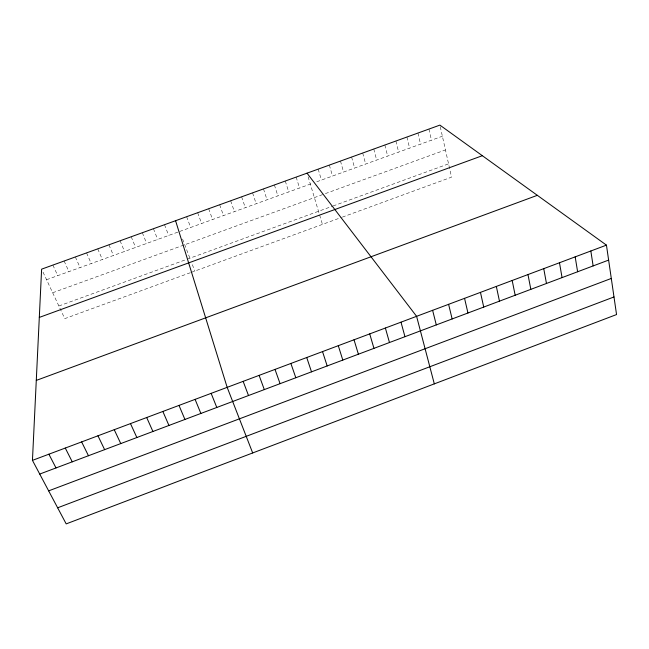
<?xml version="1.0" encoding="UTF-8"?>
<svg xmlns="http://www.w3.org/2000/svg" width="649" height="649" viewBox="0 0 649 649"><rect width="100%" height="100%" fill="white"/><g stroke="black" fill="none" stroke-linecap="round" stroke-linejoin="round"><path stroke-width="0.49" stroke-dasharray="3.25 2.43" d="M58.864 305.987L186.279 259.519M187.18 259.186L332.166 206.309M333.075 205.976L448.564 163.856M190.327 272.718L64.786 318.635L42.031 270.033M191.228 272.385L341.423 217.447M342.331 217.123L451.542 177.169L439.9 125.111M46.566 279.719L177.85 232.123M179.684 231.458L312.169 183.432M316.793 181.752L442.383 136.225M52.674 292.756L323.559 194.254M325.4 193.589L445.449 149.935M52.885 265.084L57.761 275.663M64.121 261.02L68.932 271.615M75.349 256.955L80.087 267.575M86.56 252.899L91.225 263.535M97.748 248.859L102.339 259.503M108.918 244.811L113.445 255.479M120.073 240.779L124.527 251.455M131.212 236.755L135.592 247.447M142.334 232.731L146.642 243.44M153.432 228.716L157.675 239.44M164.513 224.708L168.691 235.449M182.588 239.067L190.595 260.046M192.355 264.662L194.805 271.079M186.628 216.709L190.668 227.483M197.661 212.718L201.628 223.507M208.678 208.735L212.572 219.54M219.67 204.76L223.499 215.573M230.655 200.784L234.411 211.623M241.615 196.825L245.306 207.672M252.558 192.867L256.185 203.729M263.486 188.916L267.047 199.787M274.397 184.965L277.886 195.86M285.292 181.03L288.716 191.934M296.163 177.096L299.53 188.015M308.121 176.812L319.357 214.105M319.632 215.046L322.448 224.392M318.197 169.129L321.417 180.073M329.351 165.089L332.507 176.057M340.482 161.066L343.572 172.042M351.604 157.042L354.622 168.042M362.702 153.034L365.655 164.043M373.783 149.027L376.663 160.043M384.849 145.019L387.664 156.06M395.89 141.028L398.64 152.077M406.915 137.036L409.6 148.11M417.932 133.053L420.544 144.135M428.924 129.078L431.471 140.176"/><path stroke-width="0.97" d="M32.45 460.36L41.617 269.157L439.9 125.111L606.45 245.135L616.55 314.554L66.19 523.889L32.45 460.36L606.45 245.135M57.647 507.802L613.986 296.958M39.727 474.062L608.624 260.095M48.651 490.863L611.293 278.445M36.287 380.411L537.331 195.325M39.305 317.418L482.337 155.695M307.026 173.169L416.593 316.323L434.311 383.875M48.886 454.195L56.009 467.937M65.281 448.053L72.258 461.828M81.636 441.92L88.459 455.736M97.958 435.795L104.635 449.652M114.24 429.695L120.763 443.583M130.481 423.602L136.858 437.531M146.69 417.526L152.921 431.488M162.858 411.466L168.943 425.468M178.994 405.414L184.933 419.449M195.089 399.378L200.882 413.454M211.144 393.359L216.79 407.467M252.68 452.953L227.166 387.348L175.579 220.709M243.148 381.352L248.51 395.541M259.097 375.373L264.313 389.595M275.006 369.411L280.084 383.664M290.882 363.456L295.814 377.742M306.726 357.518L311.512 371.845M322.529 351.596L327.177 365.947M338.291 345.682L342.802 360.073M354.021 339.784L358.394 354.208M369.719 333.902L373.954 348.359M385.376 328.029L389.473 342.518M401.001 322.172L404.96 336.693M432.615 310.311L436.298 324.906M448.605 304.324L452.142 318.951M464.554 298.337L467.953 313.005M480.463 292.375L483.724 307.066M496.339 286.42L499.462 301.152M512.183 280.482L515.168 295.246M527.986 274.559L530.833 289.349M543.748 268.645L546.466 283.475M559.479 262.748L562.058 277.61M575.176 256.866L577.618 271.753M590.833 250.993L593.137 265.92"/></g></svg>
